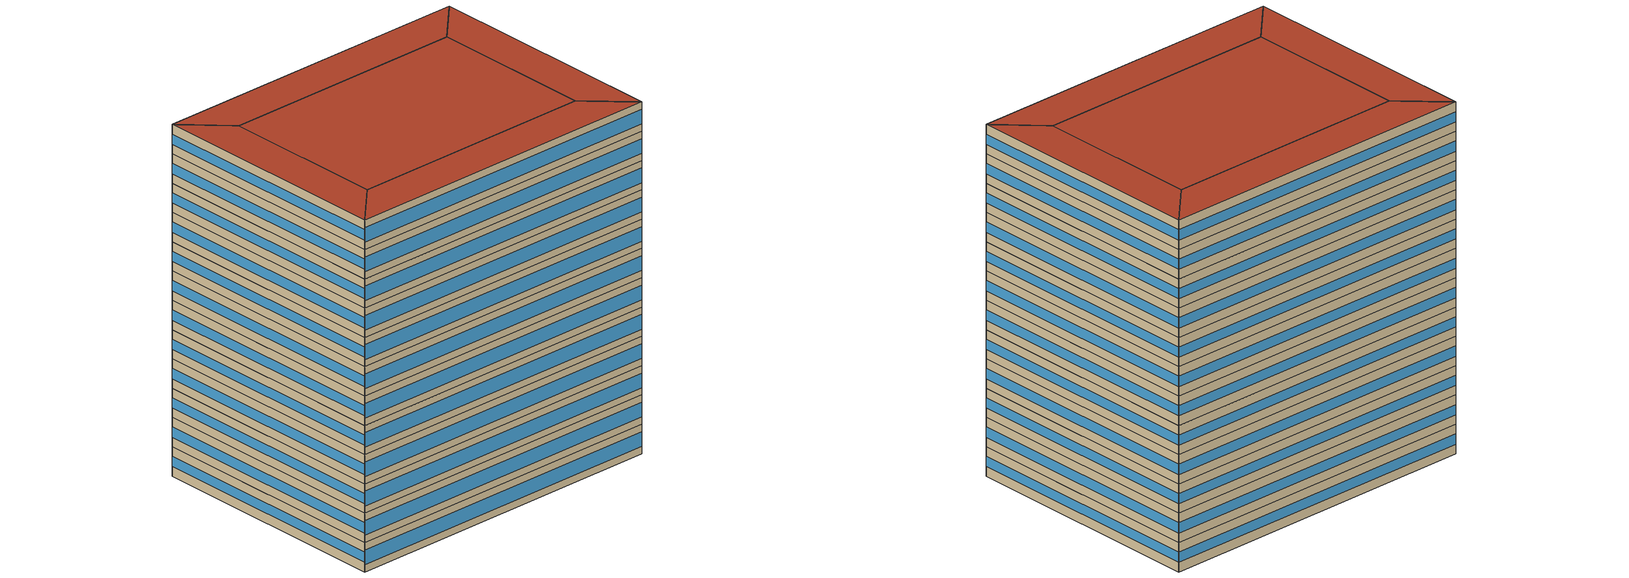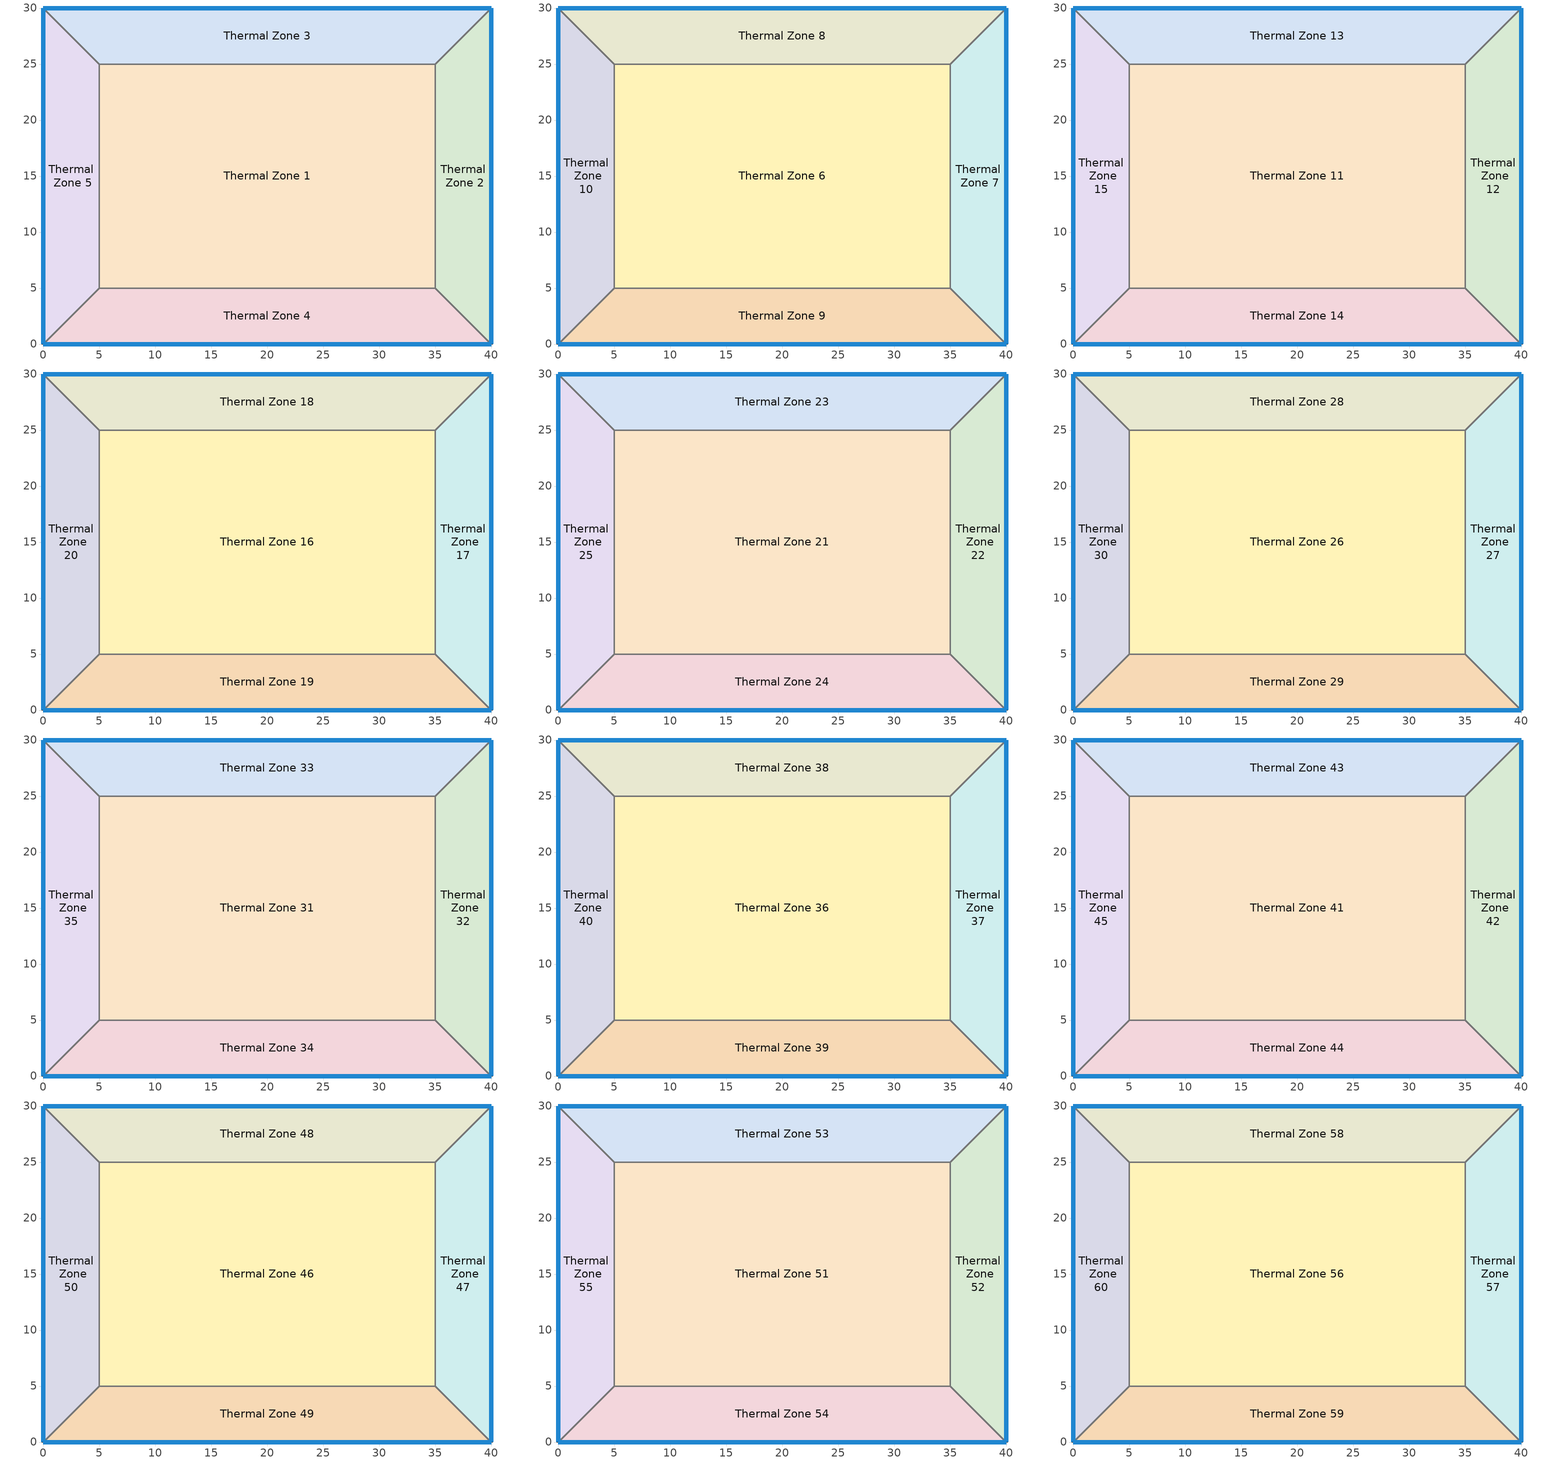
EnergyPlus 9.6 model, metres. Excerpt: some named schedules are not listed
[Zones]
Thermal Zone 1
 floor ground (ExtSlabCarpet): 5,5 5,25 35,25 35,5 z0
 wall to Thermal Zone 5 (Interior Wall): 5,25 5,5 z0:3.5
 wall to Thermal Zone 3 (Interior Wall): 35,25 5,25 z0:3.5
 wall to Thermal Zone 2 (Interior Wall): 35,5 35,25 z0:3.5
 wall to Thermal Zone 4 (Interior Wall): 5,5 35,5 z0:3.5
Thermal Zone 2
 floor ground (ExtSlabCarpet): 35,5 35,25 40,30 40,0 z0
 wall outside (Ext Wall): 40,0 40,30 z0:3.5
 wall to Thermal Zone 4 (Interior Wall): 35,5 40,0 z0:3.5
 wall to Thermal Zone 3 (Interior Wall): 40,30 35,25 z0:3.5
 window (Ext Window): 40,0.01 40,29.99 z1.14:2.36
Thermal Zone 3
 floor ground (ExtSlabCarpet): 5,25 0,30 40,30 35,25 z0
 wall outside (Ext Wall): 40,30 0,30 z0:3.5
 wall to Thermal Zone 5 (Interior Wall): 0,30 5,25 z0:3.5
 window (Ext Window): 39.99,30 0.01,30 z1.14:2.36
Thermal Zone 4
 floor ground (ExtSlabCarpet): 35,5 40,0 0,0 5,5 z0
 wall outside (Ext Wall): 0,0 40,0 z0:3.5
 wall to Thermal Zone 5 (Interior Wall): 5,5 0,0 z0:3.5
 window (Ext Window): 0.01,0 39.99,0 z0.88:2.62
Thermal Zone 5
 floor ground (ExtSlabCarpet): 0,30 5,25 5,5 0,0 z0
 wall outside (Ext Wall): 0,30 0,0 z0:3.5
 window (Ext Window): 0,29.99 0,0.01 z1.14:2.36
Thermal Zone 6
 floor to Thermal Zone 1 (Interior Floor): 5,5 5,25 35,25 35,5 z3.5
 wall to Thermal Zone 10 (Interior Wall): 5,25 5,5 z3.5:7
 wall to Thermal Zone 8 (Interior Wall): 35,25 5,25 z3.5:7
 wall to Thermal Zone 7 (Interior Wall): 35,5 35,25 z3.5:7
 wall to Thermal Zone 9 (Interior Wall): 5,5 35,5 z3.5:7
Thermal Zone 7
 floor to Thermal Zone 2 (Interior Floor): 35,5 35,25 40,30 40,0 z3.5
 wall outside (Ext Wall): 40,0 40,30 z3.5:7
 wall to Thermal Zone 9 (Interior Wall): 35,5 40,0 z3.5:7
 wall to Thermal Zone 8 (Interior Wall): 40,30 35,25 z3.5:7
 window (Ext Window): 40,0.01 40,29.99 z4.64:5.86
Thermal Zone 8
 floor to Thermal Zone 3 (Interior Floor): 5,25 0,30 40,30 35,25 z3.5
 wall outside (Ext Wall): 40,30 0,30 z3.5:7
 wall to Thermal Zone 10 (Interior Wall): 0,30 5,25 z3.5:7
 window (Ext Window): 39.99,30 0.01,30 z4.64:5.86
Thermal Zone 9
 floor to Thermal Zone 4 (Interior Floor): 35,5 40,0 0,0 5,5 z3.5
 wall outside (Ext Wall): 0,0 40,0 z3.5:7
 wall to Thermal Zone 10 (Interior Wall): 5,5 0,0 z3.5:7
 window (Ext Window): 0.01,0 39.99,0 z4.38:6.12
Thermal Zone 10
 floor to Thermal Zone 5 (Interior Floor): 0,30 5,25 5,5 0,0 z3.5
 wall outside (Ext Wall): 0,30 0,0 z3.5:7
 window (Ext Window): 0,29.99 0,0.01 z4.64:5.86
Thermal Zone 11
 floor to Thermal Zone 6 (Interior Floor): 5,5 5,25 35,25 35,5 z7
 wall to Thermal Zone 15 (Interior Wall): 5,25 5,5 z7:10.5
 wall to Thermal Zone 13 (Interior Wall): 35,25 5,25 z7:10.5
 wall to Thermal Zone 12 (Interior Wall): 35,5 35,25 z7:10.5
 wall to Thermal Zone 14 (Interior Wall): 5,5 35,5 z7:10.5
Thermal Zone 12
 floor to Thermal Zone 7 (Interior Floor): 35,5 35,25 40,30 40,0 z7
 wall outside (Ext Wall): 40,0 40,30 z7:10.5
 wall to Thermal Zone 14 (Interior Wall): 35,5 40,0 z7:10.5
 wall to Thermal Zone 13 (Interior Wall): 40,30 35,25 z7:10.5
 window (Ext Window): 40,0.01 40,29.99 z8.14:9.36
Thermal Zone 13
 floor to Thermal Zone 8 (Interior Floor): 5,25 0,30 40,30 35,25 z7
 wall outside (Ext Wall): 40,30 0,30 z7:10.5
 wall to Thermal Zone 15 (Interior Wall): 0,30 5,25 z7:10.5
 window (Ext Window): 39.99,30 0.01,30 z8.14:9.36
Thermal Zone 14
 floor to Thermal Zone 9 (Interior Floor): 35,5 40,0 0,0 5,5 z7
 wall outside (Ext Wall): 0,0 40,0 z7:10.5
 wall to Thermal Zone 15 (Interior Wall): 5,5 0,0 z7:10.5
 window (Ext Window): 0.01,0 39.99,0 z7.88:9.62
Thermal Zone 15
 floor to Thermal Zone 10 (Interior Floor): 0,30 5,25 5,5 0,0 z7
 wall outside (Ext Wall): 0,30 0,0 z7:10.5
 window (Ext Window): 0,29.99 0,0.01 z8.14:9.36
Thermal Zone 16
 floor to Thermal Zone 11 (Interior Floor): 5,5 5,25 35,25 35,5 z10.5
 wall to Thermal Zone 20 (Interior Wall): 5,25 5,5 z10.5:14
 wall to Thermal Zone 18 (Interior Wall): 35,25 5,25 z10.5:14
 wall to Thermal Zone 17 (Interior Wall): 35,5 35,25 z10.5:14
 wall to Thermal Zone 19 (Interior Wall): 5,5 35,5 z10.5:14
Thermal Zone 17
 floor to Thermal Zone 12 (Interior Floor): 35,5 35,25 40,30 40,0 z10.5
 wall outside (Ext Wall): 40,0 40,30 z10.5:14
 wall to Thermal Zone 19 (Interior Wall): 35,5 40,0 z10.5:14
 wall to Thermal Zone 18 (Interior Wall): 40,30 35,25 z10.5:14
 window (Ext Window): 40,0.01 40,29.99 z11.64:12.86
Thermal Zone 18
 floor to Thermal Zone 13 (Interior Floor): 5,25 0,30 40,30 35,25 z10.5
 wall outside (Ext Wall): 40,30 0,30 z10.5:14
 wall to Thermal Zone 20 (Interior Wall): 0,30 5,25 z10.5:14
 window (Ext Window): 39.99,30 0.01,30 z11.64:12.86
Thermal Zone 19
 floor to Thermal Zone 14 (Interior Floor): 35,5 40,0 0,0 5,5 z10.5
 wall outside (Ext Wall): 0,0 40,0 z10.5:14
 wall to Thermal Zone 20 (Interior Wall): 5,5 0,0 z10.5:14
 window (Ext Window): 0.01,0 39.99,0 z11.38:13.12
Thermal Zone 20
 floor to Thermal Zone 15 (Interior Floor): 0,30 5,25 5,5 0,0 z10.5
 wall outside (Ext Wall): 0,30 0,0 z10.5:14
 window (Ext Window): 0,29.99 0,0.01 z11.64:12.86
Thermal Zone 21
 floor to Thermal Zone 16 (Interior Floor): 5,5 5,25 35,25 35,5 z14
 wall to Thermal Zone 25 (Interior Wall): 5,25 5,5 z14:17.5
 wall to Thermal Zone 23 (Interior Wall): 35,25 5,25 z14:17.5
 wall to Thermal Zone 22 (Interior Wall): 35,5 35,25 z14:17.5
 wall to Thermal Zone 24 (Interior Wall): 5,5 35,5 z14:17.5
Thermal Zone 22
 floor to Thermal Zone 17 (Interior Floor): 35,5 35,25 40,30 40,0 z14
 wall outside (Ext Wall): 40,0 40,30 z14:17.5
 wall to Thermal Zone 24 (Interior Wall): 35,5 40,0 z14:17.5
 wall to Thermal Zone 23 (Interior Wall): 40,30 35,25 z14:17.5
 window (Ext Window): 40,0.01 40,29.99 z15.14:16.36
Thermal Zone 23
 floor to Thermal Zone 18 (Interior Floor): 5,25 0,30 40,30 35,25 z14
 wall outside (Ext Wall): 40,30 0,30 z14:17.5
 wall to Thermal Zone 25 (Interior Wall): 0,30 5,25 z14:17.5
 window (Ext Window): 39.99,30 0.01,30 z15.14:16.36
Thermal Zone 24
 floor to Thermal Zone 19 (Interior Floor): 35,5 40,0 0,0 5,5 z14
 wall outside (Ext Wall): 0,0 40,0 z14:17.5
 wall to Thermal Zone 25 (Interior Wall): 5,5 0,0 z14:17.5
 window (Ext Window): 0.01,0 39.99,0 z14.88:16.62
Thermal Zone 25
 floor to Thermal Zone 20 (Interior Floor): 0,30 5,25 5,5 0,0 z14
 wall outside (Ext Wall): 0,30 0,0 z14:17.5
 window (Ext Window): 0,29.99 0,0.01 z15.14:16.36
Thermal Zone 26
 floor to Thermal Zone 21 (Interior Floor): 5,5 5,25 35,25 35,5 z17.5
 wall to Thermal Zone 30 (Interior Wall): 5,25 5,5 z17.5:21
 wall to Thermal Zone 28 (Interior Wall): 35,25 5,25 z17.5:21
 wall to Thermal Zone 27 (Interior Wall): 35,5 35,25 z17.5:21
 wall to Thermal Zone 29 (Interior Wall): 5,5 35,5 z17.5:21
Thermal Zone 27
 floor to Thermal Zone 22 (Interior Floor): 35,5 35,25 40,30 40,0 z17.5
 wall outside (Ext Wall): 40,0 40,30 z17.5:21
 wall to Thermal Zone 29 (Interior Wall): 35,5 40,0 z17.5:21
 wall to Thermal Zone 28 (Interior Wall): 40,30 35,25 z17.5:21
 window (Ext Window): 40,0.01 40,29.99 z18.64:19.86
Thermal Zone 28
 floor to Thermal Zone 23 (Interior Floor): 5,25 0,30 40,30 35,25 z17.5
 wall outside (Ext Wall): 40,30 0,30 z17.5:21
 wall to Thermal Zone 30 (Interior Wall): 0,30 5,25 z17.5:21
 window (Ext Window): 39.99,30 0.01,30 z18.64:19.86
Thermal Zone 29
 floor to Thermal Zone 24 (Interior Floor): 35,5 40,0 0,0 5,5 z17.5
 wall outside (Ext Wall): 0,0 40,0 z17.5:21
 wall to Thermal Zone 30 (Interior Wall): 5,5 0,0 z17.5:21
 window (Ext Window): 0.01,0 39.99,0 z18.38:20.12
Thermal Zone 30
 floor to Thermal Zone 25 (Interior Floor): 0,30 5,25 5,5 0,0 z17.5
 wall outside (Ext Wall): 0,30 0,0 z17.5:21
 window (Ext Window): 0,29.99 0,0.01 z18.64:19.86
Thermal Zone 31
 floor to Thermal Zone 26 (Interior Floor): 5,5 5,25 35,25 35,5 z21
 wall to Thermal Zone 35 (Interior Wall): 5,25 5,5 z21:24.5
 wall to Thermal Zone 33 (Interior Wall): 35,25 5,25 z21:24.5
 wall to Thermal Zone 32 (Interior Wall): 35,5 35,25 z21:24.5
 wall to Thermal Zone 34 (Interior Wall): 5,5 35,5 z21:24.5
Thermal Zone 32
 floor to Thermal Zone 27 (Interior Floor): 35,5 35,25 40,30 40,0 z21
 wall outside (Ext Wall): 40,0 40,30 z21:24.5
 wall to Thermal Zone 34 (Interior Wall): 35,5 40,0 z21:24.5
 wall to Thermal Zone 33 (Interior Wall): 40,30 35,25 z21:24.5
 window (Ext Window): 40,0.01 40,29.99 z22.14:23.36
Thermal Zone 33
 floor to Thermal Zone 28 (Interior Floor): 5,25 0,30 40,30 35,25 z21
 wall outside (Ext Wall): 40,30 0,30 z21:24.5
 wall to Thermal Zone 35 (Interior Wall): 0,30 5,25 z21:24.5
 window (Ext Window): 39.99,30 0.01,30 z22.14:23.36
Thermal Zone 34
 floor to Thermal Zone 29 (Interior Floor): 35,5 40,0 0,0 5,5 z21
 wall outside (Ext Wall): 0,0 40,0 z21:24.5
 wall to Thermal Zone 35 (Interior Wall): 5,5 0,0 z21:24.5
 window (Ext Window): 0.01,0 39.99,0 z21.88:23.62
Thermal Zone 35
 floor to Thermal Zone 30 (Interior Floor): 0,30 5,25 5,5 0,0 z21
 wall outside (Ext Wall): 0,30 0,0 z21:24.5
 window (Ext Window): 0,29.99 0,0.01 z22.14:23.36
Thermal Zone 36
 floor to Thermal Zone 31 (Interior Floor): 5,5 5,25 35,25 35,5 z24.5
 wall to Thermal Zone 40 (Interior Wall): 5,25 5,5 z24.5:28
 wall to Thermal Zone 38 (Interior Wall): 35,25 5,25 z24.5:28
 wall to Thermal Zone 37 (Interior Wall): 35,5 35,25 z24.5:28
 wall to Thermal Zone 39 (Interior Wall): 5,5 35,5 z24.5:28
Thermal Zone 37
 floor to Thermal Zone 32 (Interior Floor): 35,5 35,25 40,30 40,0 z24.5
 wall outside (Ext Wall): 40,0 40,30 z24.5:28
 wall to Thermal Zone 39 (Interior Wall): 35,5 40,0 z24.5:28
 wall to Thermal Zone 38 (Interior Wall): 40,30 35,25 z24.5:28
 window (Ext Window): 40,0.01 40,29.99 z25.64:26.86
Thermal Zone 38
 floor to Thermal Zone 33 (Interior Floor): 5,25 0,30 40,30 35,25 z24.5
 wall outside (Ext Wall): 40,30 0,30 z24.5:28
 wall to Thermal Zone 40 (Interior Wall): 0,30 5,25 z24.5:28
 window (Ext Window): 39.99,30 0.01,30 z25.64:26.86
Thermal Zone 39
 floor to Thermal Zone 34 (Interior Floor): 35,5 40,0 0,0 5,5 z24.5
 wall outside (Ext Wall): 0,0 40,0 z24.5:28
 wall to Thermal Zone 40 (Interior Wall): 5,5 0,0 z24.5:28
 window (Ext Window): 0.01,0 39.99,0 z25.38:27.12
Thermal Zone 40
 floor to Thermal Zone 35 (Interior Floor): 0,30 5,25 5,5 0,0 z24.5
 wall outside (Ext Wall): 0,30 0,0 z24.5:28
 window (Ext Window): 0,29.99 0,0.01 z25.64:26.86
Thermal Zone 41
 floor to Thermal Zone 36 (Interior Floor): 5,5 5,25 35,25 35,5 z28
 wall to Thermal Zone 45 (Interior Wall): 5,25 5,5 z28:31.5
 wall to Thermal Zone 43 (Interior Wall): 35,25 5,25 z28:31.5
 wall to Thermal Zone 42 (Interior Wall): 35,5 35,25 z28:31.5
 wall to Thermal Zone 44 (Interior Wall): 5,5 35,5 z28:31.5
Thermal Zone 42
 floor to Thermal Zone 37 (Interior Floor): 35,5 35,25 40,30 40,0 z28
 wall outside (Ext Wall): 40,0 40,30 z28:31.5
 wall to Thermal Zone 44 (Interior Wall): 35,5 40,0 z28:31.5
 wall to Thermal Zone 43 (Interior Wall): 40,30 35,25 z28:31.5
 window (Ext Window): 40,0.01 40,29.99 z29.14:30.36
Thermal Zone 43
 floor to Thermal Zone 38 (Interior Floor): 5,25 0,30 40,30 35,25 z28
 wall outside (Ext Wall): 40,30 0,30 z28:31.5
 wall to Thermal Zone 45 (Interior Wall): 0,30 5,25 z28:31.5
 window (Ext Window): 39.99,30 0.01,30 z29.14:30.36
Thermal Zone 44
 floor to Thermal Zone 39 (Interior Floor): 35,5 40,0 0,0 5,5 z28
 wall outside (Ext Wall): 0,0 40,0 z28:31.5
 wall to Thermal Zone 45 (Interior Wall): 5,5 0,0 z28:31.5
 window (Ext Window): 0.01,0 39.99,0 z28.88:30.62
Thermal Zone 45
 floor to Thermal Zone 40 (Interior Floor): 0,30 5,25 5,5 0,0 z28
 wall outside (Ext Wall): 0,30 0,0 z28:31.5
 window (Ext Window): 0,29.99 0,0.01 z29.14:30.36
Thermal Zone 46
 floor to Thermal Zone 41 (Interior Floor): 5,5 5,25 35,25 35,5 z31.5
 wall to Thermal Zone 50 (Interior Wall): 5,25 5,5 z31.5:35
 wall to Thermal Zone 48 (Interior Wall): 35,25 5,25 z31.5:35
 wall to Thermal Zone 47 (Interior Wall): 35,5 35,25 z31.5:35
 wall to Thermal Zone 49 (Interior Wall): 5,5 35,5 z31.5:35
Thermal Zone 47
 floor to Thermal Zone 42 (Interior Floor): 35,5 35,25 40,30 40,0 z31.5
 wall outside (Ext Wall): 40,0 40,30 z31.5:35
 wall to Thermal Zone 49 (Interior Wall): 35,5 40,0 z31.5:35
 wall to Thermal Zone 48 (Interior Wall): 40,30 35,25 z31.5:35
 window (Ext Window): 40,0.01 40,29.99 z32.64:33.86
Thermal Zone 48
 floor to Thermal Zone 43 (Interior Floor): 5,25 0,30 40,30 35,25 z31.5
 wall outside (Ext Wall): 40,30 0,30 z31.5:35
 wall to Thermal Zone 50 (Interior Wall): 0,30 5,25 z31.5:35
 window (Ext Window): 39.99,30 0.01,30 z32.64:33.86
Thermal Zone 49
 floor to Thermal Zone 44 (Interior Floor): 35,5 40,0 0,0 5,5 z31.5
 wall outside (Ext Wall): 0,0 40,0 z31.5:35
 wall to Thermal Zone 50 (Interior Wall): 5,5 0,0 z31.5:35
 window (Ext Window): 0.01,0 39.99,0 z32.38:34.12
Thermal Zone 50
 floor to Thermal Zone 45 (Interior Floor): 0,30 5,25 5,5 0,0 z31.5
 wall outside (Ext Wall): 0,30 0,0 z31.5:35
 window (Ext Window): 0,29.99 0,0.01 z32.64:33.86
Thermal Zone 51
 floor to Thermal Zone 46 (Interior Floor): 5,5 5,25 35,25 35,5 z35
 wall to Thermal Zone 55 (Interior Wall): 5,25 5,5 z35:38.5
 wall to Thermal Zone 53 (Interior Wall): 35,25 5,25 z35:38.5
 wall to Thermal Zone 52 (Interior Wall): 35,5 35,25 z35:38.5
 wall to Thermal Zone 54 (Interior Wall): 5,5 35,5 z35:38.5
Thermal Zone 52
 floor to Thermal Zone 47 (Interior Floor): 35,5 35,25 40,30 40,0 z35
 wall outside (Ext Wall): 40,0 40,30 z35:38.5
 wall to Thermal Zone 54 (Interior Wall): 35,5 40,0 z35:38.5
 wall to Thermal Zone 53 (Interior Wall): 40,30 35,25 z35:38.5
 window (Ext Window): 40,0.01 40,29.99 z36.14:37.36
Thermal Zone 53
 floor to Thermal Zone 48 (Interior Floor): 5,25 0,30 40,30 35,25 z35
 wall outside (Ext Wall): 40,30 0,30 z35:38.5
 wall to Thermal Zone 55 (Interior Wall): 0,30 5,25 z35:38.5
 window (Ext Window): 39.99,30 0.01,30 z36.14:37.36
Thermal Zone 54
 floor to Thermal Zone 49 (Interior Floor): 35,5 40,0 0,0 5,5 z35
 wall outside (Ext Wall): 0,0 40,0 z35:38.5
 wall to Thermal Zone 55 (Interior Wall): 5,5 0,0 z35:38.5
 window (Ext Window): 0.01,0 39.99,0 z35.88:37.62
Thermal Zone 55
 floor to Thermal Zone 50 (Interior Floor): 0,30 5,25 5,5 0,0 z35
 wall outside (Ext Wall): 0,30 0,0 z35:38.5
 window (Ext Window): 0,29.99 0,0.01 z36.14:37.36
Thermal Zone 56
 floor to Thermal Zone 51 (Interior Floor): 5,5 5,25 35,25 35,5 z38.5
 wall to Thermal Zone 60 (Interior Wall): 5,25 5,5 z38.5:42
 wall to Thermal Zone 58 (Interior Wall): 35,25 5,25 z38.5:42
 wall to Thermal Zone 57 (Interior Wall): 35,5 35,25 z38.5:42
 wall to Thermal Zone 59 (Interior Wall): 5,5 35,5 z38.5:42
 roof outside (Ext Roof): 35,5 35,25 5,25 5,5 z42
Thermal Zone 57
 floor to Thermal Zone 52 (Interior Floor): 35,5 35,25 40,30 40,0 z38.5
 wall outside (Ext Wall): 40,0 40,30 z38.5:42
 wall to Thermal Zone 59 (Interior Wall): 35,5 40,0 z38.5:42
 wall to Thermal Zone 58 (Interior Wall): 40,30 35,25 z38.5:42
 window (Ext Window): 40,0.01 40,29.99 z39.64:40.86
 roof outside (Ext Roof): 40,0 40,30 35,25 35,5 z42
Thermal Zone 58
 floor to Thermal Zone 53 (Interior Floor): 5,25 0,30 40,30 35,25 z38.5
 wall outside (Ext Wall): 40,30 0,30 z38.5:42
 wall to Thermal Zone 60 (Interior Wall): 0,30 5,25 z38.5:42
 window (Ext Window): 39.99,30 0.01,30 z39.64:40.86
 roof outside (Ext Roof): 35,25 40,30 0,30 5,25 z42
Thermal Zone 59
 floor to Thermal Zone 54 (Interior Floor): 35,5 40,0 0,0 5,5 z38.5
 wall outside (Ext Wall): 0,0 40,0 z38.5:42
 wall to Thermal Zone 60 (Interior Wall): 5,5 0,0 z38.5:42
 window (Ext Window): 0.01,0 39.99,0 z39.38:41.12
 roof outside (Ext Roof): 5,5 0,0 40,0 35,5 z42
Thermal Zone 60
 floor to Thermal Zone 55 (Interior Floor): 0,30 5,25 5,5 0,0 z38.5
 wall outside (Ext Wall): 0,30 0,0 z38.5:42
 window (Ext Window): 0,29.99 0,0.01 z39.64:40.86
 roof outside (Ext Roof): 0,0 5,5 5,25 0,30 z42
[Building]
Building 1: North Axis {deg}=-0
[Site:Location]
Washington Dc Dulles IntL Ar: Latitude {deg}=38.98; Longitude {deg}=-77.47; Time Zone {hr}=-5; Elevation {m}=82
[SizingPeriod:DesignDay] Month=7; Day of Month=21; Day Type=SummerDesignDay; Daily Dry-Bulb Temperature Range {deltaC}=14.4; Dry-Bulb Temperature Range Modifier Type=DefaultMultipliers; Barometric Pressure {Pa}=86790; Wind Speed {m/s}=5; Wind Direction {deg}=340; Rain Indicator=No; Snow Indicator=No; Daylight Saving Time Indicator=No; Solar Model Indicator=ASHRAETau; ASHRAE Clear Sky Optical Depth for Beam Irradiance (taub)=0.339; ASHRAE Clear Sky Optical Depth for Diffuse Irradiance (taud)=2.366; Begin Environment Reset Mode=FullResetAtBeginEnvironment
Name | Maximum Dry-Bulb Temperature {C} | Humidity Condition Type | Wetbulb or DewPoint at Maximum Dry-Bulb {C} | Enthalpy at Maximum Dry-Bulb {J/kg}
SALT-LAKE-CITY-IAP Ann Clg .4% Condns DB=>MWB | 36.5 | Wetbulb | 17.1
SALT-LAKE-CITY-IAP Ann Clg .4% Condns DP=>MDB | 22.5 | Dewpoint | 15.6
SALT-LAKE-CITY-IAP Ann Clg .4% Condns Enth=>MDB | 30.8 | Enthalpy |  | 59300
SALT-LAKE-CITY-IAP Ann Clg .4% Condns WB=>MDB | 31.2 | Wetbulb | 19
[Material] Thermal Absorptance=0.9
Name | Roughness | Thickness m | Conductivity W/m-K | Density kg/m3 | Specific Heat J/kg-K | Solar Absorptance | Visible Absorptance
wall concrete | MediumRough | 0.2 | 0.5 | 2243 | 837 | 0.65 | 0.65
roof concrete | MediumRough | 0.25 | 0.5 | 2243 | 837 | 0.65 | 0.65
Wall Insulation [30]; Roof Insulation [38] | MediumRough | 0.1693 | 0.049 | 265 | 836.8 | 0.7 | 0.7
F16 Acoustic tile | MediumSmooth | 0.0191 | 0.06 | 368 | 590 | 0.3 | 0.3
M11 100mm lightweight concrete | MediumRough | 0.1016 | 0.53 | 1280 | 840 | 0.5 | 0.5
MAT-CC05 4 HW CONCRETE | Rough | 0.1016 | 1.311 | 2240 | 836.8 | 0.85 | 0.85
G01a 19mm gypsum board | MediumSmooth | 0.019 | 0.16 | 800 | 1090 | 0.4 | 0.4
[Material:AirGap]
Name | Thermal Resistance m2-K/W
F04 Wall air space resistance | 0.15
F05 Ceiling air space resistance | 0.18
[Material:NoMass]
CP02 CARPET PAD: Roughness=Smooth; Thermal Resistance m2-K/W=0.1; Thermal Absorptance=0.9; Solar Absorptance=0.8; Visible Absorptance=0.8
[WindowMaterial:SimpleGlazingSystem]
Window Material Simple Glazing System: U-Factor W/m2-K=1.8; Solar Heat Gain Coefficient=0.35
[Construction]
Ext Roof: roof concrete, Roof Insulation [38]
Ext Wall: wall concrete, Wall Insulation [30]
Ext Window: Window Material Simple Glazing System
ExtSlabCarpet: MAT-CC05 4 HW CONCRETE, CP02 CARPET PAD
Interior Floor: F16 Acoustic tile, F05 Ceiling air space resistance, M11 100mm lightweight concrete
Interior Wall: G01a 19mm gypsum board, F04 Wall air space resistance, G01a 19mm gypsum board
[Zone]
Thermal Zone 1; Thermal Zone 2; Thermal Zone 3; Thermal Zone 4; Thermal Zone 5: 0, 0, 0, 0, , 1, , , , , , Yes
Thermal Zone 6; Thermal Zone 7; Thermal Zone 8; Thermal Zone 9; Thermal Zone 10: 0, 0, 0, 3.5, , 1, , , , , , Yes
Thermal Zone 11; Thermal Zone 12; Thermal Zone 13; Thermal Zone 14; Thermal Zone 15: 0, 0, 0, 7, , 1, , , , , , Yes
Thermal Zone 16; Thermal Zone 17; Thermal Zone 18; Thermal Zone 19; Thermal Zone 20: 0, 0, 0, 10.5, , 1, , , , , , Yes
Thermal Zone 21; Thermal Zone 22; Thermal Zone 23; Thermal Zone 24; Thermal Zone 25: 0, 0, 0, 14, , 1, , , , , , Yes
Thermal Zone 26; Thermal Zone 27; Thermal Zone 28; Thermal Zone 29; Thermal Zone 30: 0, 0, 0, 17.5, , 1, , , , , , Yes
Thermal Zone 31; Thermal Zone 32; Thermal Zone 33; Thermal Zone 34; Thermal Zone 35: 0, 0, 0, 21, , 1, , , , , , Yes
Thermal Zone 36; Thermal Zone 37; Thermal Zone 38; Thermal Zone 39; Thermal Zone 40: 0, 0, 0, 24.5, , 1, , , , , , Yes
Thermal Zone 41; Thermal Zone 42; Thermal Zone 43; Thermal Zone 44; Thermal Zone 45: 0, 0, 0, 28, , 1, , , , , , Yes
Thermal Zone 46; Thermal Zone 47; Thermal Zone 48; Thermal Zone 49; Thermal Zone 50: 0, 0, 0, 31.5, , 1, , , , , , Yes
Thermal Zone 51; Thermal Zone 52; Thermal Zone 53; Thermal Zone 54; Thermal Zone 55: 0, 0, 0, 35, , 1, , , , , , Yes
Thermal Zone 56; Thermal Zone 57; Thermal Zone 58; Thermal Zone 59; Thermal Zone 60: 0, 0, 0, 38.5, , 1, , , , , , Yes
[ZoneControl:Thermostat] Temperature Difference Between Cutout And Setpoint deltaC=0
Name | Zone or ZoneList | Control Type Schedule | Control 1
Thermal Zone 1 Thermostat | Thermal Zone 1 | Thermal Zone 1 Thermostat Schedule | Thermostat Setpoint Dual Setpoint 1
Thermal Zone 2 Thermostat | Thermal Zone 2 | Thermal Zone 2 Thermostat Schedule | Thermostat Setpoint Dual Setpoint 2
Thermal Zone 3 Thermostat | Thermal Zone 3 | Thermal Zone 3 Thermostat Schedule | Thermostat Setpoint Dual Setpoint 3
Thermal Zone 4 Thermostat | Thermal Zone 4 | Thermal Zone 4 Thermostat Schedule | Thermostat Setpoint Dual Setpoint 4
Thermal Zone 5 Thermostat | Thermal Zone 5 | Thermal Zone 5 Thermostat Schedule | Thermostat Setpoint Dual Setpoint 5
Thermal Zone 6 Thermostat | Thermal Zone 6 | Thermal Zone 6 Thermostat Schedule | Thermostat Setpoint Dual Setpoint 6
Thermal Zone 7 Thermostat | Thermal Zone 7 | Thermal Zone 7 Thermostat Schedule | Thermostat Setpoint Dual Setpoint 7
Thermal Zone 8 Thermostat | Thermal Zone 8 | Thermal Zone 8 Thermostat Schedule | Thermostat Setpoint Dual Setpoint 8
Thermal Zone 9 Thermostat | Thermal Zone 9 | Thermal Zone 9 Thermostat Schedule | Thermostat Setpoint Dual Setpoint 9
Thermal Zone 10 Thermostat | Thermal Zone 10 | Thermal Zone 10 Thermostat Schedule | Thermostat Setpoint Dual Setpoint 10
Thermal Zone 11 Thermostat | Thermal Zone 11 | Thermal Zone 11 Thermostat Schedule | Thermostat Setpoint Dual Setpoint 11
Thermal Zone 12 Thermostat | Thermal Zone 12 | Thermal Zone 12 Thermostat Schedule | Thermostat Setpoint Dual Setpoint 12
Thermal Zone 13 Thermostat | Thermal Zone 13 | Thermal Zone 13 Thermostat Schedule | Thermostat Setpoint Dual Setpoint 13
Thermal Zone 14 Thermostat | Thermal Zone 14 | Thermal Zone 14 Thermostat Schedule | Thermostat Setpoint Dual Setpoint 14
Thermal Zone 15 Thermostat | Thermal Zone 15 | Thermal Zone 15 Thermostat Schedule | Thermostat Setpoint Dual Setpoint 15
Thermal Zone 16 Thermostat | Thermal Zone 16 | Thermal Zone 16 Thermostat Schedule | Thermostat Setpoint Dual Setpoint 16
Thermal Zone 17 Thermostat | Thermal Zone 17 | Thermal Zone 17 Thermostat Schedule | Thermostat Setpoint Dual Setpoint 17
Thermal Zone 18 Thermostat | Thermal Zone 18 | Thermal Zone 18 Thermostat Schedule | Thermostat Setpoint Dual Setpoint 18
Thermal Zone 19 Thermostat | Thermal Zone 19 | Thermal Zone 19 Thermostat Schedule | Thermostat Setpoint Dual Setpoint 19
Thermal Zone 20 Thermostat | Thermal Zone 20 | Thermal Zone 20 Thermostat Schedule | Thermostat Setpoint Dual Setpoint 20
Thermal Zone 21 Thermostat | Thermal Zone 21 | Thermal Zone 21 Thermostat Schedule | Thermostat Setpoint Dual Setpoint 21
Thermal Zone 22 Thermostat | Thermal Zone 22 | Thermal Zone 22 Thermostat Schedule | Thermostat Setpoint Dual Setpoint 22
Thermal Zone 23 Thermostat | Thermal Zone 23 | Thermal Zone 23 Thermostat Schedule | Thermostat Setpoint Dual Setpoint 23
Thermal Zone 24 Thermostat | Thermal Zone 24 | Thermal Zone 24 Thermostat Schedule | Thermostat Setpoint Dual Setpoint 24
Thermal Zone 25 Thermostat | Thermal Zone 25 | Thermal Zone 25 Thermostat Schedule | Thermostat Setpoint Dual Setpoint 25
Thermal Zone 26 Thermostat | Thermal Zone 26 | Thermal Zone 26 Thermostat Schedule | Thermostat Setpoint Dual Setpoint 26
Thermal Zone 27 Thermostat | Thermal Zone 27 | Thermal Zone 27 Thermostat Schedule | Thermostat Setpoint Dual Setpoint 27
Thermal Zone 28 Thermostat | Thermal Zone 28 | Thermal Zone 28 Thermostat Schedule | Thermostat Setpoint Dual Setpoint 28
Thermal Zone 29 Thermostat | Thermal Zone 29 | Thermal Zone 29 Thermostat Schedule | Thermostat Setpoint Dual Setpoint 29
Thermal Zone 30 Thermostat | Thermal Zone 30 | Thermal Zone 30 Thermostat Schedule | Thermostat Setpoint Dual Setpoint 30
Thermal Zone 31 Thermostat | Thermal Zone 31 | Thermal Zone 31 Thermostat Schedule | Thermostat Setpoint Dual Setpoint 31
Thermal Zone 32 Thermostat | Thermal Zone 32 | Thermal Zone 32 Thermostat Schedule | Thermostat Setpoint Dual Setpoint 32
Thermal Zone 33 Thermostat | Thermal Zone 33 | Thermal Zone 33 Thermostat Schedule | Thermostat Setpoint Dual Setpoint 33
Thermal Zone 34 Thermostat | Thermal Zone 34 | Thermal Zone 34 Thermostat Schedule | Thermostat Setpoint Dual Setpoint 34
Thermal Zone 35 Thermostat | Thermal Zone 35 | Thermal Zone 35 Thermostat Schedule | Thermostat Setpoint Dual Setpoint 35
Thermal Zone 36 Thermostat | Thermal Zone 36 | Thermal Zone 36 Thermostat Schedule | Thermostat Setpoint Dual Setpoint 36
Thermal Zone 37 Thermostat | Thermal Zone 37 | Thermal Zone 37 Thermostat Schedule | Thermostat Setpoint Dual Setpoint 37
Thermal Zone 38 Thermostat | Thermal Zone 38 | Thermal Zone 38 Thermostat Schedule | Thermostat Setpoint Dual Setpoint 38
Thermal Zone 39 Thermostat | Thermal Zone 39 | Thermal Zone 39 Thermostat Schedule | Thermostat Setpoint Dual Setpoint 39
Thermal Zone 40 Thermostat | Thermal Zone 40 | Thermal Zone 40 Thermostat Schedule | Thermostat Setpoint Dual Setpoint 40
Thermal Zone 41 Thermostat | Thermal Zone 41 | Thermal Zone 41 Thermostat Schedule | Thermostat Setpoint Dual Setpoint 41
Thermal Zone 42 Thermostat | Thermal Zone 42 | Thermal Zone 42 Thermostat Schedule | Thermostat Setpoint Dual Setpoint 42
Thermal Zone 43 Thermostat | Thermal Zone 43 | Thermal Zone 43 Thermostat Schedule | Thermostat Setpoint Dual Setpoint 43
Thermal Zone 44 Thermostat | Thermal Zone 44 | Thermal Zone 44 Thermostat Schedule | Thermostat Setpoint Dual Setpoint 44
Thermal Zone 45 Thermostat | Thermal Zone 45 | Thermal Zone 45 Thermostat Schedule | Thermostat Setpoint Dual Setpoint 45
Thermal Zone 46 Thermostat | Thermal Zone 46 | Thermal Zone 46 Thermostat Schedule | Thermostat Setpoint Dual Setpoint 46
Thermal Zone 47 Thermostat | Thermal Zone 47 | Thermal Zone 47 Thermostat Schedule | Thermostat Setpoint Dual Setpoint 47
Thermal Zone 48 Thermostat | Thermal Zone 48 | Thermal Zone 48 Thermostat Schedule | Thermostat Setpoint Dual Setpoint 48
Thermal Zone 49 Thermostat | Thermal Zone 49 | Thermal Zone 49 Thermostat Schedule | Thermostat Setpoint Dual Setpoint 49
Thermal Zone 50 Thermostat | Thermal Zone 50 | Thermal Zone 50 Thermostat Schedule | Thermostat Setpoint Dual Setpoint 50
Thermal Zone 51 Thermostat | Thermal Zone 51 | Thermal Zone 51 Thermostat Schedule | Thermostat Setpoint Dual Setpoint 51
Thermal Zone 52 Thermostat | Thermal Zone 52 | Thermal Zone 52 Thermostat Schedule | Thermostat Setpoint Dual Setpoint 52
Thermal Zone 53 Thermostat | Thermal Zone 53 | Thermal Zone 53 Thermostat Schedule | Thermostat Setpoint Dual Setpoint 53
Thermal Zone 54 Thermostat | Thermal Zone 54 | Thermal Zone 54 Thermostat Schedule | Thermostat Setpoint Dual Setpoint 54
Thermal Zone 55 Thermostat | Thermal Zone 55 | Thermal Zone 55 Thermostat Schedule | Thermostat Setpoint Dual Setpoint 55
Thermal Zone 56 Thermostat | Thermal Zone 56 | Thermal Zone 56 Thermostat Schedule | Thermostat Setpoint Dual Setpoint 56
Thermal Zone 57 Thermostat | Thermal Zone 57 | Thermal Zone 57 Thermostat Schedule | Thermostat Setpoint Dual Setpoint 57
Thermal Zone 58 Thermostat | Thermal Zone 58 | Thermal Zone 58 Thermostat Schedule | Thermostat Setpoint Dual Setpoint 58
Thermal Zone 59 Thermostat | Thermal Zone 59 | Thermal Zone 59 Thermostat Schedule | Thermostat Setpoint Dual Setpoint 59
Thermal Zone 60 Thermostat | Thermal Zone 60 | Thermal Zone 60 Thermostat Schedule | Thermostat Setpoint Dual Setpoint 60
[ThermostatSetpoint:DualSetpoint]
Name | Heating Setpoint Temperature Schedule | Cooling Setpoint Temperature Schedule
Thermostat Setpoint Dual Setpoint 1 | HtgSetp 1 | ClgSetp 1
Thermostat Setpoint Dual Setpoint 2 | HtgSetp 2 | ClgSetp 2
Thermostat Setpoint Dual Setpoint 3 | HtgSetp 3 | ClgSetp 3
Thermostat Setpoint Dual Setpoint 4 | HtgSetp 4 | ClgSetp 4
Thermostat Setpoint Dual Setpoint 5 | HtgSetp 5 | ClgSetp 5
Thermostat Setpoint Dual Setpoint 6 | HtgSetp 6 | ClgSetp 6
Thermostat Setpoint Dual Setpoint 7 | HtgSetp 7 | ClgSetp 7
Thermostat Setpoint Dual Setpoint 8 | HtgSetp 8 | ClgSetp 8
Thermostat Setpoint Dual Setpoint 9 | HtgSetp 9 | ClgSetp 9
Thermostat Setpoint Dual Setpoint 10 | HtgSetp 10 | ClgSetp 10
Thermostat Setpoint Dual Setpoint 11 | HtgSetp 11 | ClgSetp 11
Thermostat Setpoint Dual Setpoint 12 | HtgSetp 12 | ClgSetp 12
Thermostat Setpoint Dual Setpoint 13 | HtgSetp 13 | ClgSetp 13
Thermostat Setpoint Dual Setpoint 14 | HtgSetp 14 | ClgSetp 14
Thermostat Setpoint Dual Setpoint 15 | HtgSetp 15 | ClgSetp 15
Thermostat Setpoint Dual Setpoint 16 | HtgSetp 16 | ClgSetp 16
Thermostat Setpoint Dual Setpoint 17 | HtgSetp 17 | ClgSetp 17
Thermostat Setpoint Dual Setpoint 18 | HtgSetp 18 | ClgSetp 18
Thermostat Setpoint Dual Setpoint 19 | HtgSetp 19 | ClgSetp 19
Thermostat Setpoint Dual Setpoint 20 | HtgSetp 20 | ClgSetp 20
Thermostat Setpoint Dual Setpoint 21 | HtgSetp 21 | ClgSetp 21
Thermostat Setpoint Dual Setpoint 22 | HtgSetp 22 | ClgSetp 22
Thermostat Setpoint Dual Setpoint 23 | HtgSetp 23 | ClgSetp 23
Thermostat Setpoint Dual Setpoint 24 | HtgSetp 24 | ClgSetp 24
Thermostat Setpoint Dual Setpoint 25 | HtgSetp 25 | ClgSetp 25
Thermostat Setpoint Dual Setpoint 26 | HtgSetp 26 | ClgSetp 26
Thermostat Setpoint Dual Setpoint 27 | HtgSetp 27 | ClgSetp 27
Thermostat Setpoint Dual Setpoint 28 | HtgSetp 28 | ClgSetp 28
Thermostat Setpoint Dual Setpoint 29 | HtgSetp 29 | ClgSetp 29
Thermostat Setpoint Dual Setpoint 30 | HtgSetp 30 | ClgSetp 30
Thermostat Setpoint Dual Setpoint 31 | HtgSetp 31 | ClgSetp 31
Thermostat Setpoint Dual Setpoint 32 | HtgSetp 32 | ClgSetp 32
Thermostat Setpoint Dual Setpoint 33 | HtgSetp 33 | ClgSetp 33
Thermostat Setpoint Dual Setpoint 34 | HtgSetp 34 | ClgSetp 34
Thermostat Setpoint Dual Setpoint 35 | HtgSetp 35 | ClgSetp 35
Thermostat Setpoint Dual Setpoint 36 | HtgSetp 36 | ClgSetp 36
Thermostat Setpoint Dual Setpoint 37 | HtgSetp 37 | ClgSetp 37
Thermostat Setpoint Dual Setpoint 38 | HtgSetp 38 | ClgSetp 38
Thermostat Setpoint Dual Setpoint 39 | HtgSetp 39 | ClgSetp 39
Thermostat Setpoint Dual Setpoint 40 | HtgSetp 40 | ClgSetp 40
Thermostat Setpoint Dual Setpoint 41 | HtgSetp 41 | ClgSetp 41
Thermostat Setpoint Dual Setpoint 42 | HtgSetp 42 | ClgSetp 42
Thermostat Setpoint Dual Setpoint 43 | HtgSetp 43 | ClgSetp 43
Thermostat Setpoint Dual Setpoint 44 | HtgSetp 44 | ClgSetp 44
Thermostat Setpoint Dual Setpoint 45 | HtgSetp 45 | ClgSetp 45
Thermostat Setpoint Dual Setpoint 46 | HtgSetp 46 | ClgSetp 46
Thermostat Setpoint Dual Setpoint 47 | HtgSetp 47 | ClgSetp 47
Thermostat Setpoint Dual Setpoint 48 | HtgSetp 48 | ClgSetp 48
Thermostat Setpoint Dual Setpoint 49 | HtgSetp 49 | ClgSetp 49
Thermostat Setpoint Dual Setpoint 50 | HtgSetp 50 | ClgSetp 50
Thermostat Setpoint Dual Setpoint 51 | HtgSetp 51 | ClgSetp 51
Thermostat Setpoint Dual Setpoint 52 | HtgSetp 52 | ClgSetp 52
Thermostat Setpoint Dual Setpoint 53 | HtgSetp 53 | ClgSetp 53
Thermostat Setpoint Dual Setpoint 54 | HtgSetp 54 | ClgSetp 54
Thermostat Setpoint Dual Setpoint 55 | HtgSetp 55 | ClgSetp 55
Thermostat Setpoint Dual Setpoint 56 | HtgSetp 56 | ClgSetp 56
Thermostat Setpoint Dual Setpoint 57 | HtgSetp 57 | ClgSetp 57
Thermostat Setpoint Dual Setpoint 58 | HtgSetp 58 | ClgSetp 58
Thermostat Setpoint Dual Setpoint 59 | HtgSetp 59 | ClgSetp 59
Thermostat Setpoint Dual Setpoint 60 | HtgSetp 60 | ClgSetp 60
[Zone equipment]
Thermal Zone 1: VRF Zone Terminal 1
Thermal Zone 2: VRF Zone Terminal 2
Thermal Zone 3: VRF Zone Terminal 3
Thermal Zone 4: VRF Zone Terminal 4
Thermal Zone 5: VRF Zone Terminal 5
Thermal Zone 6: VRF Zone Terminal 6
Thermal Zone 7: VRF Zone Terminal 7
Thermal Zone 8: VRF Zone Terminal 8
Thermal Zone 9: VRF Zone Terminal 9
Thermal Zone 10: VRF Zone Terminal 10
Thermal Zone 11: VRF Zone Terminal 11
Thermal Zone 12: VRF Zone Terminal 12
Thermal Zone 13: VRF Zone Terminal 13
Thermal Zone 14: VRF Zone Terminal 14
Thermal Zone 15: VRF Zone Terminal 15
Thermal Zone 16: VRF Zone Terminal 16
Thermal Zone 17: VRF Zone Terminal 17
Thermal Zone 18: VRF Zone Terminal 18
Thermal Zone 19: VRF Zone Terminal 19
Thermal Zone 20: VRF Zone Terminal 20
Thermal Zone 21: VRF Zone Terminal 21
Thermal Zone 22: VRF Zone Terminal 22
Thermal Zone 23: VRF Zone Terminal 23
Thermal Zone 24: VRF Zone Terminal 24
Thermal Zone 25: VRF Zone Terminal 25
Thermal Zone 26: VRF Zone Terminal 26
Thermal Zone 27: VRF Zone Terminal 27
Thermal Zone 28: VRF Zone Terminal 28
Thermal Zone 29: VRF Zone Terminal 29
Thermal Zone 30: VRF Zone Terminal 30
Thermal Zone 31: VRF Zone Terminal 31
Thermal Zone 32: VRF Zone Terminal 32
Thermal Zone 33: VRF Zone Terminal 33
Thermal Zone 34: VRF Zone Terminal 34
Thermal Zone 35: VRF Zone Terminal 35
Thermal Zone 36: VRF Zone Terminal 36
Thermal Zone 37: VRF Zone Terminal 37
Thermal Zone 38: VRF Zone Terminal 38
Thermal Zone 39: VRF Zone Terminal 39
Thermal Zone 40: VRF Zone Terminal 40
Thermal Zone 41: VRF Zone Terminal 41
Thermal Zone 42: VRF Zone Terminal 42
Thermal Zone 43: VRF Zone Terminal 43
Thermal Zone 44: VRF Zone Terminal 44
Thermal Zone 45: VRF Zone Terminal 45
Thermal Zone 46: VRF Zone Terminal 46
Thermal Zone 47: VRF Zone Terminal 47
Thermal Zone 48: VRF Zone Terminal 48
Thermal Zone 49: VRF Zone Terminal 49
Thermal Zone 50: VRF Zone Terminal 50
Thermal Zone 51: VRF Zone Terminal 51
Thermal Zone 52: VRF Zone Terminal 52
Thermal Zone 53: VRF Zone Terminal 53
Thermal Zone 54: VRF Zone Terminal 54
Thermal Zone 55: VRF Zone Terminal 55
Thermal Zone 56: VRF Zone Terminal 56
Thermal Zone 57: VRF Zone Terminal 57
Thermal Zone 58: VRF Zone Terminal 58
Thermal Zone 59: VRF Zone Terminal 59
Thermal Zone 60: VRF Zone Terminal 60
[Sizing:Zone] Zone Cooling Design Supply Air Temperature Input Method=SupplyAirTemperature; Zone Cooling Design Supply Air Temperature C=14; Zone Cooling Design Supply Air Temperature Difference deltaC=11.11; Zone Heating Design Supply Air Temperature Input Method=SupplyAirTemperature; Zone Heating Design Supply Air Temperature C=45; Zone Heating Design Supply Air Temperature Difference deltaC=11.11; Zone Cooling Design Supply Air Humidity Ratio kgWater/kgDryAir=0.0085; Zone Heating Design Supply Air Humidity Ratio kgWater/kgDryAir=0.008; Cooling Design Air Flow Method=DesignDay; Cooling Design Air Flow Rate m3/s=0; Cooling Minimum Air Flow per Zone Floor Area m3/s-m2=0.000762; Cooling Minimum Air Flow m3/s=0; Cooling Minimum Air Flow Fraction=0; Heating Design Air Flow Method=DesignDay; Heating Design Air Flow Rate m3/s=0; Heating Maximum Air Flow per Zone Floor Area m3/s-m2=0.002032; Heating Maximum Air Flow m3/s=0.141576; Heating Maximum Air Flow Fraction=0.3; Account for Dedicated Outdoor Air System=No
Name | Design Specification Outdoor Air Object
Thermal Zone 1 | Ventilation 1
Thermal Zone 2 | Ventilation 2
Thermal Zone 3 | Ventilation 3
Thermal Zone 4 | Ventilation 4
Thermal Zone 5 | Ventilation 5
Thermal Zone 6 | Ventilation 6
Thermal Zone 7 | Ventilation 7
Thermal Zone 8 | Ventilation 8
Thermal Zone 9 | Ventilation 9
Thermal Zone 10 | Ventilation 10
Thermal Zone 11 | Ventilation 11
Thermal Zone 12 | Ventilation 12
Thermal Zone 13 | Ventilation 13
Thermal Zone 14 | Ventilation 14
Thermal Zone 15 | Ventilation 15
Thermal Zone 16 | Ventilation 16
Thermal Zone 17 | Ventilation 17
Thermal Zone 18 | Ventilation 18
Thermal Zone 19 | Ventilation 19
Thermal Zone 20 | Ventilation 20
Thermal Zone 21 | Ventilation 21
Thermal Zone 22 | Ventilation 22
Thermal Zone 23 | Ventilation 23
Thermal Zone 24 | Ventilation 24
Thermal Zone 25 | Ventilation 25
Thermal Zone 26 | Ventilation 26
Thermal Zone 27 | Ventilation 27
Thermal Zone 28 | Ventilation 28
Thermal Zone 29 | Ventilation 29
Thermal Zone 30 | Ventilation 30
Thermal Zone 31 | Ventilation 31
Thermal Zone 32 | Ventilation 32
Thermal Zone 33 | Ventilation 33
Thermal Zone 34 | Ventilation 34
Thermal Zone 35 | Ventilation 35
Thermal Zone 36 | Ventilation 36
Thermal Zone 37 | Ventilation 37
Thermal Zone 38 | Ventilation 38
Thermal Zone 39 | Ventilation 39
Thermal Zone 40 | Ventilation 40
Thermal Zone 41 | Ventilation 41
Thermal Zone 42 | Ventilation 42
Thermal Zone 43 | Ventilation 43
Thermal Zone 44 | Ventilation 44
Thermal Zone 45 | Ventilation 45
Thermal Zone 46 | Ventilation 46
Thermal Zone 47 | Ventilation 47
Thermal Zone 48 | Ventilation 48
Thermal Zone 49 | Ventilation 49
Thermal Zone 50 | Ventilation 50
Thermal Zone 51 | Ventilation 51
Thermal Zone 52 | Ventilation 52
Thermal Zone 53 | Ventilation 53
Thermal Zone 54 | Ventilation 54
Thermal Zone 55 | Ventilation 55
Thermal Zone 56 | Ventilation 56
Thermal Zone 57 | Ventilation 57
Thermal Zone 58 | Ventilation 58
Thermal Zone 59 | Ventilation 59
Thermal Zone 60 | Ventilation 60
[DesignSpecification:OutdoorAir] Outdoor Air Method=Sum; Outdoor Air Flow per Person m3/s-person=0; Outdoor Air Flow per Zone Floor Area m3/s-m2=0; Outdoor Air Flow per Zone m3/s=0; Outdoor Air Flow Air Changes per Hour 1/hr=1.2
Ventilation 1; Ventilation 2; Ventilation 3; Ventilation 4; Ventilation 5; Ventilation 6; Ventilation 7; Ventilation 8; Ventilation 9; Ventilation 10; Ventilation 11; Ventilation 12; Ventilation 13; Ventilation 14; Ventilation 15; Ventilation 16; Ventilation 17; Ventilation 18; Ventilation 19; Ventilation 20; Ventilation 21; Ventilation 22; Ventilation 23; Ventilation 24; Ventilation 25; Ventilation 26; Ventilation 27; Ventilation 28; Ventilation 29; Ventilation 30; Ventilation 31; Ventilation 32; Ventilation 33; Ventilation 34; Ventilation 35; Ventilation 36; Ventilation 37; Ventilation 38; Ventilation 39; Ventilation 40; Ventilation 41; Ventilation 42; Ventilation 43; Ventilation 44; Ventilation 45; Ventilation 46; Ventilation 47; Ventilation 48; Ventilation 49; Ventilation 50; Ventilation 51; Ventilation 52; Ventilation 53; Ventilation 54; Ventilation 55; Ventilation 56; Ventilation 57; Ventilation 58; Ventilation 59; Ventilation 60
[Schedule:Year]
HtgSetp 1: HtgSetp 1 Week Rule - Jan1-Dec31, 1, 1, 12, 31
ClgSetp 1: ClgSetp 1 Week Rule - Jan1-Dec31, 1, 1, 12, 31
HtgSetp 2: HtgSetp 2 Week Rule - Jan1-Dec31, 1, 1, 12, 31
ClgSetp 2: ClgSetp 2 Week Rule - Jan1-Dec31, 1, 1, 12, 31
HtgSetp 3: HtgSetp 3 Week Rule - Jan1-Dec31, 1, 1, 12, 31
ClgSetp 3: ClgSetp 3 Week Rule - Jan1-Dec31, 1, 1, 12, 31
HtgSetp 4: HtgSetp 4 Week Rule - Jan1-Dec31, 1, 1, 12, 31
ClgSetp 4: ClgSetp 4 Week Rule - Jan1-Dec31, 1, 1, 12, 31
HtgSetp 5: HtgSetp 5 Week Rule - Jan1-Dec31, 1, 1, 12, 31
ClgSetp 5: ClgSetp 5 Week Rule - Jan1-Dec31, 1, 1, 12, 31
HtgSetp 6: HtgSetp 6 Week Rule - Jan1-Dec31, 1, 1, 12, 31
ClgSetp 6: ClgSetp 6 Week Rule - Jan1-Dec31, 1, 1, 12, 31
HtgSetp 7: HtgSetp 7 Week Rule - Jan1-Dec31, 1, 1, 12, 31
ClgSetp 7: ClgSetp 7 Week Rule - Jan1-Dec31, 1, 1, 12, 31
HtgSetp 8: HtgSetp 8 Week Rule - Jan1-Dec31, 1, 1, 12, 31
ClgSetp 8: ClgSetp 8 Week Rule - Jan1-Dec31, 1, 1, 12, 31
HtgSetp 9: HtgSetp 9 Week Rule - Jan1-Dec31, 1, 1, 12, 31
ClgSetp 9: ClgSetp 9 Week Rule - Jan1-Dec31, 1, 1, 12, 31
HtgSetp 10: HtgSetp 10 Week Rule - Jan1-Dec31, 1, 1, 12, 31
ClgSetp 10: ClgSetp 10 Week Rule - Jan1-Dec31, 1, 1, 12, 31
HtgSetp 11: HtgSetp 11 Week Rule - Jan1-Dec31, 1, 1, 12, 31
ClgSetp 11: ClgSetp 11 Week Rule - Jan1-Dec31, 1, 1, 12, 31
HtgSetp 12: HtgSetp 12 Week Rule - Jan1-Dec31, 1, 1, 12, 31
ClgSetp 12: ClgSetp 12 Week Rule - Jan1-Dec31, 1, 1, 12, 31
HtgSetp 13: HtgSetp 13 Week Rule - Jan1-Dec31, 1, 1, 12, 31
ClgSetp 13: ClgSetp 13 Week Rule - Jan1-Dec31, 1, 1, 12, 31
HtgSetp 14: HtgSetp 14 Week Rule - Jan1-Dec31, 1, 1, 12, 31
ClgSetp 14: ClgSetp 14 Week Rule - Jan1-Dec31, 1, 1, 12, 31
HtgSetp 15: HtgSetp 15 Week Rule - Jan1-Dec31, 1, 1, 12, 31
ClgSetp 15: ClgSetp 15 Week Rule - Jan1-Dec31, 1, 1, 12, 31
HtgSetp 16: HtgSetp 16 Week Rule - Jan1-Dec31, 1, 1, 12, 31
ClgSetp 16: ClgSetp 16 Week Rule - Jan1-Dec31, 1, 1, 12, 31
HtgSetp 17: HtgSetp 17 Week Rule - Jan1-Dec31, 1, 1, 12, 31
ClgSetp 17: ClgSetp 17 Week Rule - Jan1-Dec31, 1, 1, 12, 31
HtgSetp 18: HtgSetp 18 Week Rule - Jan1-Dec31, 1, 1, 12, 31
ClgSetp 18: ClgSetp 18 Week Rule - Jan1-Dec31, 1, 1, 12, 31
HtgSetp 19: HtgSetp 19 Week Rule - Jan1-Dec31, 1, 1, 12, 31
ClgSetp 19: ClgSetp 19 Week Rule - Jan1-Dec31, 1, 1, 12, 31
HtgSetp 20: HtgSetp 20 Week Rule - Jan1-Dec31, 1, 1, 12, 31
[Schedule:Compact]
Thermal Zone 1 Thermostat Schedule; Thermal Zone 2 Thermostat Schedule; Thermal Zone 3 Thermostat Schedule; Thermal Zone 4 Thermostat Schedule; Thermal Zone 5 Thermostat Schedule; Thermal Zone 6 Thermostat Schedule; Thermal Zone 7 Thermostat Schedule; Thermal Zone 8 Thermostat Schedule; Thermal Zone 9 Thermostat Schedule; Thermal Zone 10 Thermostat Schedule; Thermal Zone 11 Thermostat Schedule; Thermal Zone 12 Thermostat Schedule; Thermal Zone 13 Thermostat Schedule; Thermal Zone 14 Thermostat Schedule; Thermal Zone 15 Thermostat Schedule; Thermal Zone 16 Thermostat Schedule; Thermal Zone 17 Thermostat Schedule; Thermal Zone 18 Thermostat Schedule; Thermal Zone 19 Thermostat Schedule; Thermal Zone 20 Thermostat Schedule; Thermal Zone 21 Thermostat Schedule; Thermal Zone 22 Thermostat Schedule; Thermal Zone 23 Thermostat Schedule; Thermal Zone 24 Thermostat Schedule; Thermal Zone 25 Thermostat Schedule; Thermal Zone 26 Thermostat Schedule; Thermal Zone 27 Thermostat Schedule; Thermal Zone 28 Thermostat Schedule; Thermal Zone 29 Thermostat Schedule; Thermal Zone 30 Thermostat Schedule; Thermal Zone 31 Thermostat Schedule; Thermal Zone 32 Thermostat Schedule; Thermal Zone 33 Thermostat Schedule; Thermal Zone 34 Thermostat Schedule; Thermal Zone 35 Thermostat Schedule; Thermal Zone 36 Thermostat Schedule; Thermal Zone 37 Thermostat Schedule; Thermal Zone 38 Thermostat Schedule; Thermal Zone 39 Thermostat Schedule; Thermal Zone 40 Thermostat Schedule; Thermal Zone 41 Thermostat Schedule; Thermal Zone 42 Thermostat Schedule; Thermal Zone 43 Thermostat Schedule; Thermal Zone 44 Thermostat Schedule; Thermal Zone 45 Thermostat Schedule; Thermal Zone 46 Thermostat Schedule; Thermal Zone 47 Thermostat Schedule; Thermal Zone 48 Thermostat Schedule; Thermal Zone 49 Thermostat Schedule; Thermal Zone 50 Thermostat Schedule; Thermal Zone 51 Thermostat Schedule; Thermal Zone 52 Thermostat Schedule; Thermal Zone 53 Thermostat Schedule; Thermal Zone 54 Thermostat Schedule; Thermal Zone 55 Thermostat Schedule; Thermal Zone 56 Thermostat Schedule; Thermal Zone 57 Thermostat Schedule; Thermal Zone 58 Thermostat Schedule; Thermal Zone 59 Thermostat Schedule; Thermal Zone 60 Thermostat Schedule: Through: 12/31, For: AllDays, Until: 24:00, 4
